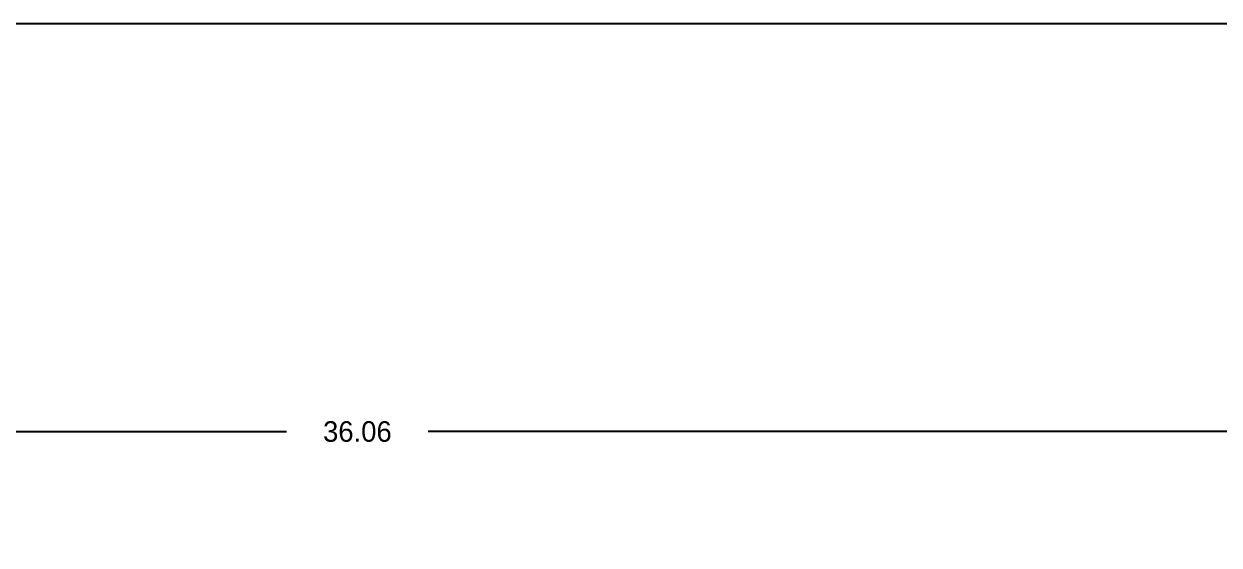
# Model space of a CAD drawing. Header units: millimetres. Extents: x 223 to 336, y 70 to 139.
# Drawn here: x 314.2 to 321.78, y 136.14 to 139.45 of the extents above; entities that cross this region are included whole.
import ezdxf

# ---------------------------------------------------------------- set-up
doc = ezdxf.new("R2010")
doc.units = ezdxf.units.MM
doc.layers.add('COTAS', color=3, linetype='Continuous', lineweight=9)
doc.layers.add('VENTANAS', color=250, linetype='Continuous', plot=False)
doc.dimstyles.new('ISO-25', dxfattribs={"dimtxt": 0.13, "dimasz": 0.08, "dimexe": 0.2, "dimexo": 0.2, "dimgap": 0.2, "dimtad": 0, "dimtih": 1, "dimtoh": 1, "dimdec": 3, "dimdsep": 46, "dimtxsty": 'Standard', "dimblk": 'ARCHTICK', "dimcen": 3, "dimadec": 0, "dimazin": 0, "dimtfac": 1, "dimtdec": 3, "dimtmove": 0, "dimatfit": 3, "dimldrblk": 'ARCHTICK', "dimfxl": 1, "dimarcsym": 0})

# ---------------------------------------------------------------- blocks, each defined once
blk = doc.blocks.new('_ARCHTICK')
at = {"color": 0, "linetype": 'ByBlock', "const_width": 0.15}
blk.add_lwpolyline([(-0.5, -0.5), (0.5, 0.5)], dxfattribs=at)
blk = doc.blocks.new('*D321')
at = {"layer": 'COTAS', "color": 0, "lineweight": -2, "ltscale": 0.05, "transparency": 16777216}
for p, q in [((298.2851, 135.3628), (298.2851, 136.9133)), ((298.2851, 136.8633), (315.8659, 136.8633)), ((334.345, 136.8633), (316.7642, 136.8633)), ((334.345, 135.3628), (334.345, 136.9133))]:
    blk.add_line(p, q, dxfattribs=at)
at = {"layer": 'Defpoints', "color": 0, "ltscale": 0.05, "transparency": 16777216}
for p in [(298.2851, 136.8633), (298.2851, 135.1628), (334.345, 135.1628)]:
    blk.add_point(p, dxfattribs=at)
at = {"layer": 'COTAS', "color": 0, "lineweight": -2, "ltscale": 0.05, "transparency": 16777216, "xscale": 0.08, "yscale": 0.08, "zscale": 0.08, "rotation": 180}
blk.add_blockref('_ARCHTICK', (298.2851, 136.8633), dxfattribs=at)
at = {"layer": 'COTAS', "color": 0, "lineweight": -2, "ltscale": 0.05, "transparency": 16777216, "xscale": 0.08, "yscale": 0.08, "zscale": 0.08}
blk.add_blockref('_ARCHTICK', (334.345, 136.8633), dxfattribs=at)
at = {"layer": 'COTAS', "color": 0, "ltscale": 0.05, "transparency": 16777216, "insert": (316.315, 136.8633), "char_height": 0.13, "attachment_point": 5}
blk.add_mtext('36.06', dxfattribs=at)

msp = doc.modelspace()

# ---------------------------------------------------------------- linework, layer by layer
at = {"layer": 'VENTANAS', "ltscale": 0.05}
msp.add_line((334.345, 139.44866), (298.285, 139.44866), dxfattribs=at)

# ---------------------------------------------------------------- dimensions: what is measured, and where the dimension line sits
at = {"layer": 'COTAS', "ltscale": 0.05}
dim = msp.add_linear_dim(base=(298.28506, 136.8633), p1=(334.345, 135.16281), p2=(298.28506, 135.16281), dimstyle='ISO-25', override={"dimscale": 1, "dimexe": 0.05, "dimtmove": 1}, dxfattribs=at)
dim.commit()
dim.dimension.update_dxf_attribs({"geometry": '*D321', "text_midpoint": (316.31503, 136.8633)})

doc.saveas('drawing.dxf')
